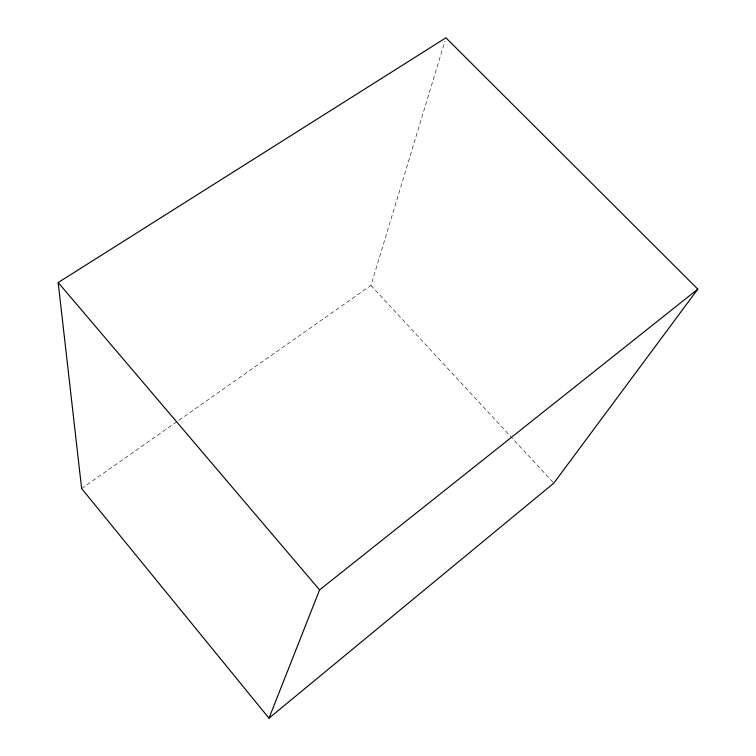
<?xml version="1.0" encoding="UTF-8"?>
<svg xmlns="http://www.w3.org/2000/svg" width="756" height="756" viewBox="0 0 756 756"><rect width="100%" height="100%" fill="white"/><g stroke="black" fill="none" stroke-linecap="round" stroke-linejoin="round"><path stroke-width="0.57" stroke-dasharray="3.78 2.83" d="M81.62 488.537L370.95 285.428L444.906 41.174M370.95 285.428L553.808 483.15"/><path stroke-width="1.13" d="M268.985 718.2L319.58 589.907L697.816 289.142L445.927 37.8L58.184 282.546L81.62 488.537L268.985 718.2L553.808 483.15L697.816 289.142M58.184 282.546L319.58 589.907"/></g></svg>
